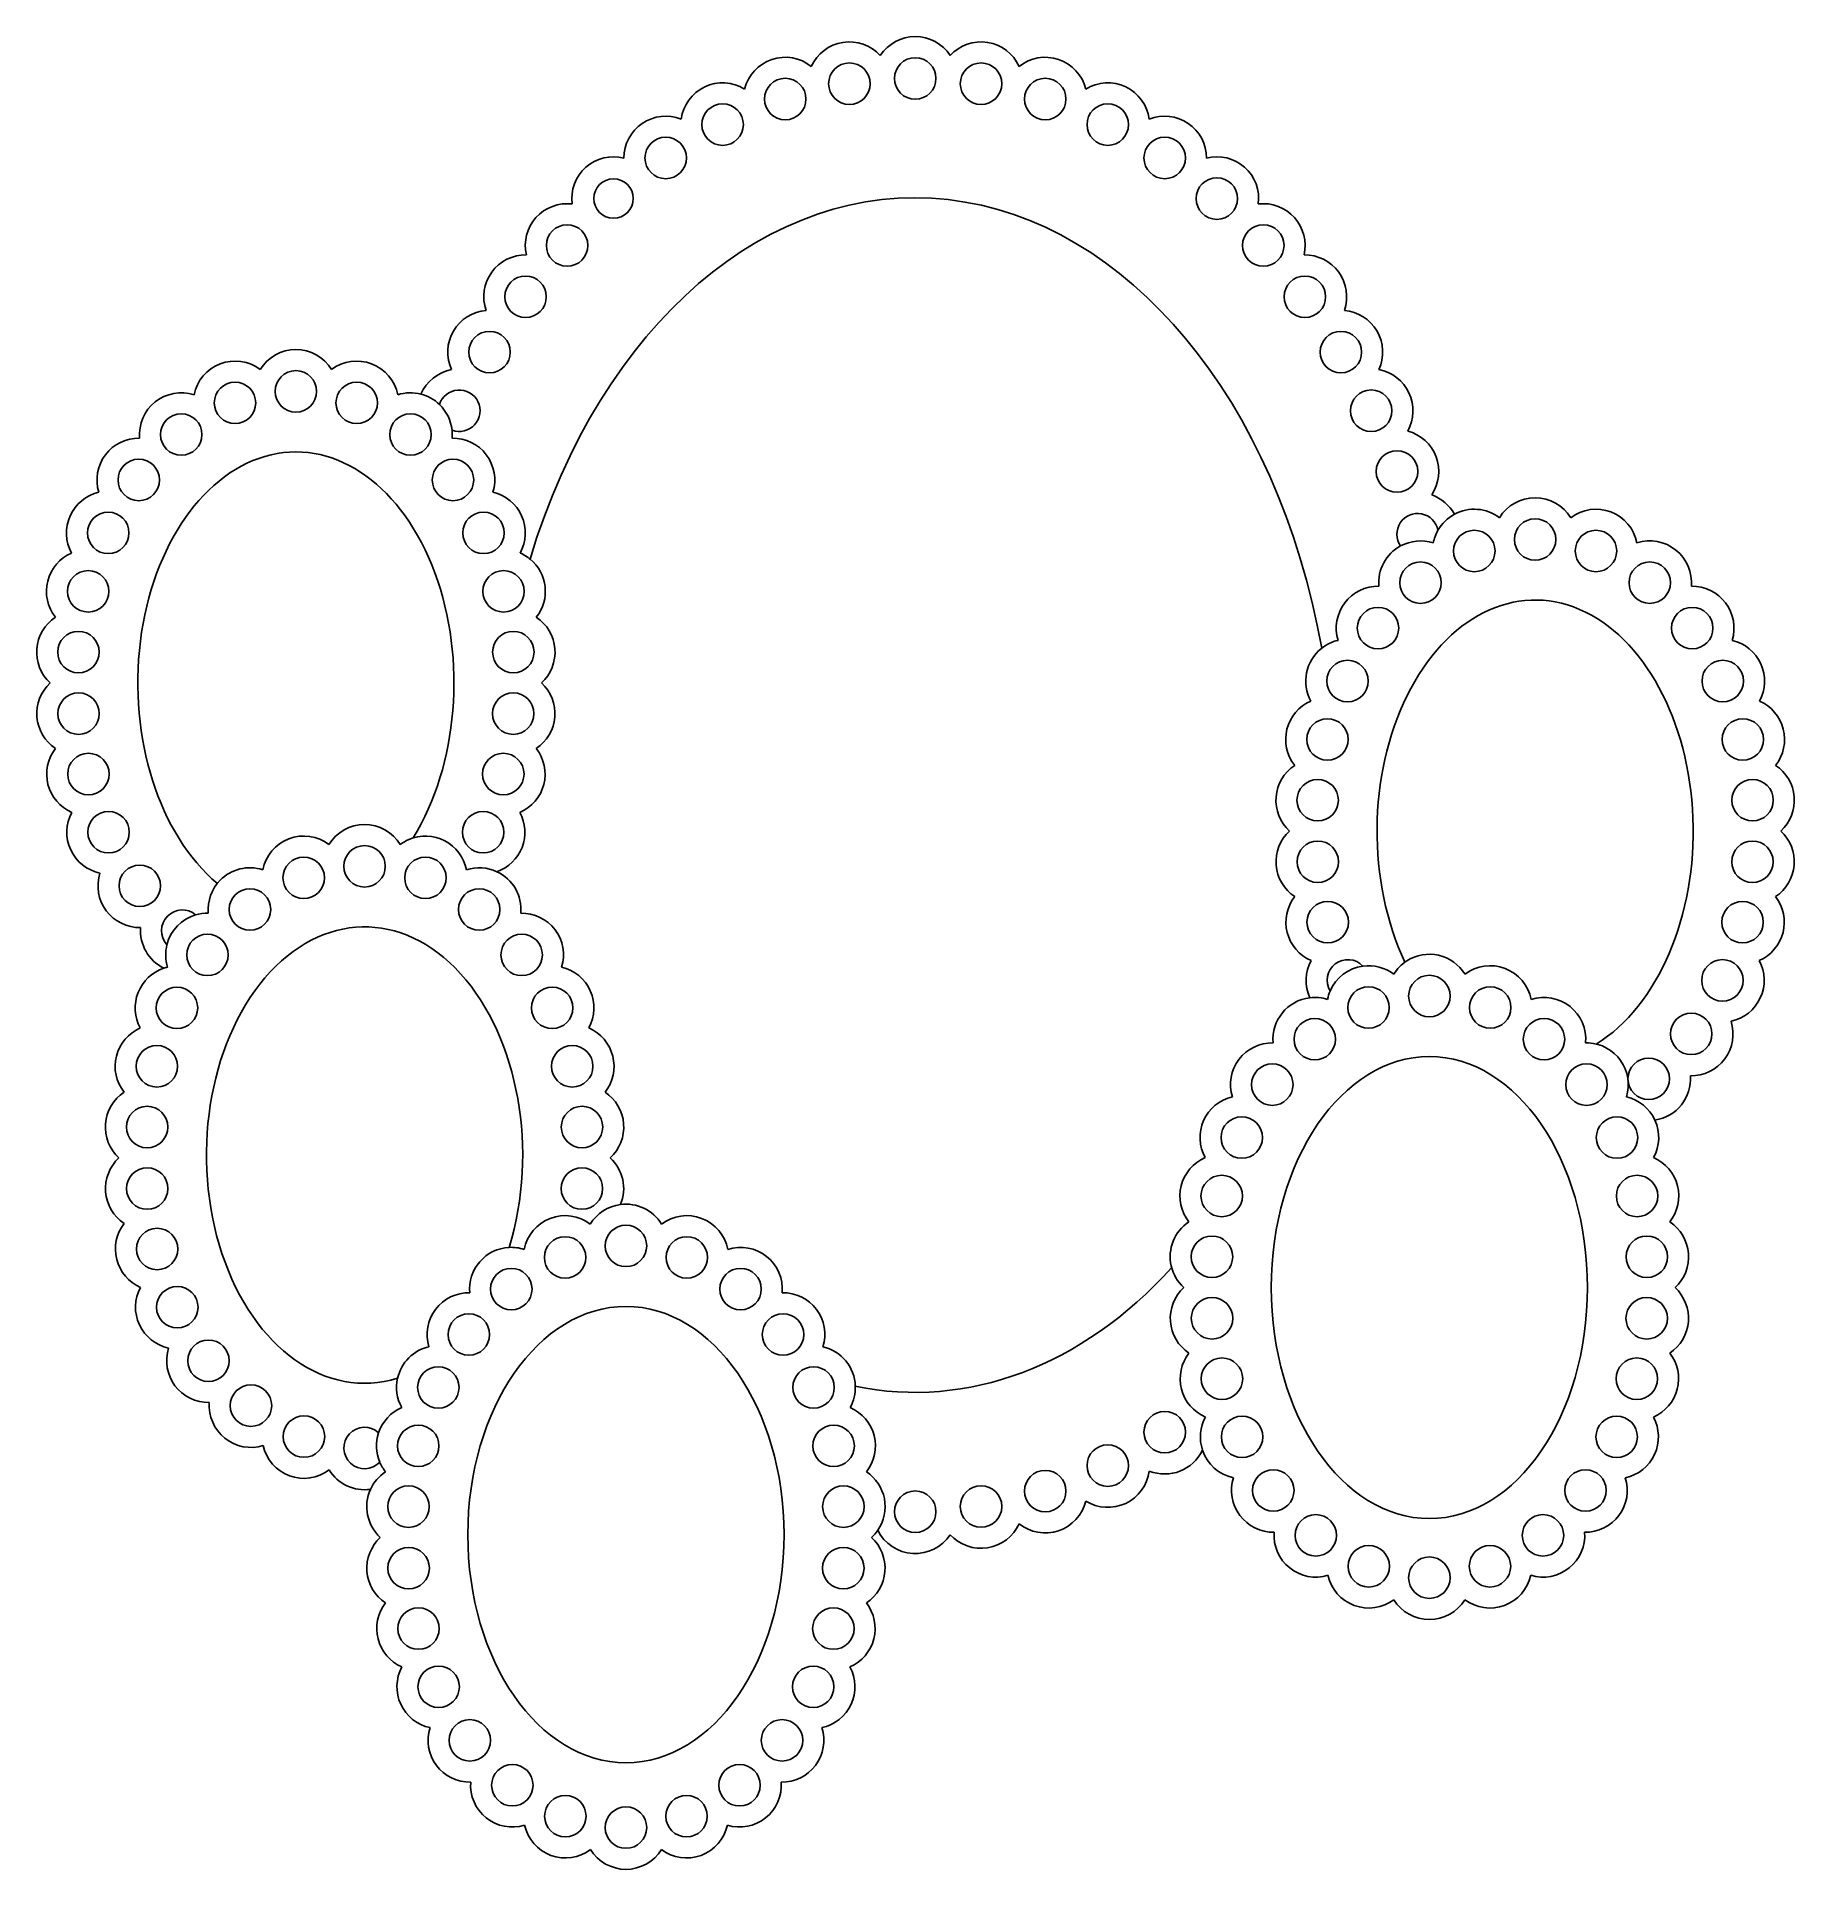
# Model space of a CAD drawing. Extents: x 353 to 471, y 105 to 228.
import ezdxf

# ---------------------------------------------------------------- set-up
doc = ezdxf.new("R2010")
doc.units = 0
doc.header["$LTSCALE"] = 0.010101
doc.layers.get('0').update_dxf_attribs({"linetype": 'CONTINUOUS'})

msp = doc.modelspace()

# ---------------------------------------------------------------- linework, layer by layer
for centre, radius in [((412.183718, 224.909718), 1.391613), ((412.183718, 224.909718), 1.391613), ((412.183718, 224.909718), 1.391613), ((403.468996, 223.528573), 1.391613), ((407.772274, 224.56001), 1.391613), ((416.595161, 224.56001), 1.391613), ((420.898439, 223.528573), 1.391613), ((399.274761, 221.817627), 1.391613), ((425.092674, 221.817627), 1.391613), ((395.456819, 219.57823), 1.391613), ((428.910616, 219.57823), 1.391613), ((391.96298, 216.856919), 1.323336), ((432.404455, 216.856919), 1.391613), ((388.848677, 213.712973), 1.391613), ((435.518758, 213.712973), 1.391613), ((386.062835, 210.274607), 1.391613), ((438.3046, 210.274607), 1.391613), ((383.648602, 206.565866), 1.391613), ((440.718834, 206.565866), 1.391613), ((370.665612, 203.932764), 1.39), ((366.586182, 203.162226), 1.39), ((374.745043, 203.162226), 1.39), ((442.748433, 202.633436), 1.391613), ((362.981371, 201.03788), 1.39), ((378.349854, 201.03788), 1.39), ((360.13321, 197.993246), 1.39), ((381.198015, 197.993246), 1.39), ((444.480449, 198.561164), 1.391613), ((358.088302, 194.44417), 1.39), ((383.242922, 194.44417), 1.39), ((453.739967, 194.003222), 1.39), ((449.660537, 193.232683), 1.39), ((457.819398, 193.232683), 1.39), ((356.743602, 190.526891), 1.39), ((384.587622, 190.526891), 1.39), ((446.055726, 191.108338), 1.39), ((461.424209, 191.108338), 1.39), ((443.207565, 188.063704), 1.39), ((464.27237, 188.063704), 1.39), ((356.088885, 186.454962), 1.39), ((385.24234, 186.454962), 1.39), ((441.162657, 184.514628), 1.39), ((466.317277, 184.514628), 1.39), ((356.095929, 182.329291), 1.39), ((385.235295, 182.329291), 1.39), ((439.817958, 180.597349), 1.39), ((467.661977, 180.597349), 1.39), ((356.760125, 178.278999), 1.39), ((384.5711, 178.278999), 1.39), ((439.16324, 176.52542), 1.39), ((468.316695, 176.52542), 1.39), ((358.110985, 174.377879), 1.39), ((383.22024, 174.377879), 1.39), ((375.270685, 172.092976), 1.39), ((439.170284, 172.399749), 1.39), ((468.309651, 172.399749), 1.39), ((360.200019, 170.787821), 1.39), ((371.191254, 171.322437), 1.39), ((379.350115, 171.322437), 1.39), ((367.586443, 169.198091), 1.39), ((382.954926, 169.198091), 1.39), ((439.83448, 168.349457), 1.39), ((467.645455, 168.349457), 1.39), ((364.738282, 166.153457), 1.39), ((385.803087, 166.153457), 1.39), ((446.651625, 163.398315), 1.39), ((466.294595, 164.448337), 1.39), ((362.693375, 162.604381), 1.39), ((387.847995, 162.604381), 1.39), ((442.572195, 162.627777), 1.39), ((450.731056, 162.627777), 1.39), ((464.205561, 160.858278), 1.39), ((438.967384, 160.503431), 1.39), ((454.335867, 160.503431), 1.39), ((361.348675, 158.687102), 1.39), ((389.192694, 158.687102), 1.39), ((436.119223, 157.458797), 1.39), ((457.184028, 157.458797), 1.39), ((461.355159, 157.84869), 1.39), ((360.693957, 154.615173), 1.39), ((389.847412, 154.615173), 1.39), ((434.074315, 153.909721), 1.39), ((459.228935, 153.909721), 1.39), ((360.701002, 150.489502), 1.39), ((389.840368, 150.489502), 1.39), ((432.729616, 149.992442), 1.39), ((460.573635, 149.992442), 1.39), ((361.365197, 146.439211), 1.39), ((392.792143, 146.646154), 1.39), ((388.712713, 145.875616), 1.39), ((396.871574, 145.875616), 1.39), ((432.074898, 145.920513), 1.39), ((461.228353, 145.920513), 1.39), ((385.107902, 143.75127), 1.39), ((400.476385, 143.75127), 1.39), ((362.716057, 142.53809), 1.39), ((432.081942, 141.794842), 1.39), ((461.221308, 141.794842), 1.39), ((382.259741, 140.706636), 1.39), ((403.324546, 140.706636), 1.39), ((364.805091, 138.948032), 1.39), ((432.746138, 137.74455), 1.39), ((460.557113, 137.74455), 1.39), ((380.214833, 137.15756), 1.39), ((405.369453, 137.15756), 1.39), ((367.655493, 135.938443), 1.39), ((371.208032, 133.863856), 1.39), ((428.910616, 134.159411), 1.391613), ((434.096998, 133.84343), 1.39), ((459.206253, 133.84343), 1.39), ((378.870134, 133.240281), 1.39), ((406.714153, 133.240281), 1.39), ((425.092674, 131.920014), 1.391613), ((420.898439, 130.209068), 1.391613), ((436.186032, 130.253372), 1.39), ((457.117219, 130.253372), 1.39), ((378.215416, 129.168352), 1.39), ((407.368871, 129.168352), 1.39), ((416.595161, 129.177631), 1.391613), ((412.183718, 128.827924), 1.391613), ((439.036434, 127.243783), 1.39), ((454.266817, 127.243783), 1.39), ((442.588973, 125.169196), 1.39), ((450.714278, 125.169196), 1.39), ((378.22246, 125.042681), 1.39), ((407.361826, 125.042681), 1.39), ((446.651625, 124.405112), 1.39), ((378.886656, 120.992389), 1.39), ((406.697631, 120.992389), 1.39), ((380.237516, 117.091269), 1.39), ((405.346771, 117.091269), 1.39), ((382.32655, 113.501211), 1.39), ((403.257737, 113.501211), 1.39), ((385.176952, 110.491622), 1.39), ((400.407335, 110.491622), 1.39), ((388.729491, 108.417035), 1.39), ((396.854796, 108.417035), 1.39), ((392.792143, 107.652951), 1.39)]:
    msp.add_circle(centre, radius)
for centre, radius, start, end in [((407.772274, 224.56001), 2.802394, 42.388655, 155.620598), ((412.183718, 224.909718), 2.802394, 33.323609, 146.676391), ((416.595161, 224.56001), 2.802394, 24.379402, 137.611345), ((403.468996, 223.528573), 2.802394, 51.336881, 166.112269), ((420.898439, 223.528573), 2.802394, 13.887731, 128.663119), ((399.274761, 221.817627), 2.802394, 58.271571, 172.553342), ((425.092674, 221.817627), 2.802394, 7.446658, 121.728429), ((395.456819, 219.57823), 2.802394, 68.233787, 180.113666), ((428.910616, 219.57823), 2.802394, 359.886334, 111.766213), ((391.96298, 216.856919), 2.802394, 75.715563, 187.415538), ((432.404455, 216.856919), 2.802394, 352.584462, 104.284437), ((388.848677, 213.712973), 2.802394, 83.127238, 193.128979), ((435.518758, 213.712973), 2.802394, 346.871021, 96.872762), ((386.062835, 210.274607), 2.802394, 88.840679, 199.081726), ((438.3046, 210.274607), 2.802394, 340.918274, 91.159321), ((383.648602, 206.565866), 2.802394, 94.793425, 204.845053), ((440.718834, 206.565866), 2.802394, 335.154947, 85.206575), ((370.665612, 203.932764), 2.8, 31.457168, 148.542832), ((366.586182, 203.162226), 2.8, 52.84963, 168.857731), ((374.745043, 203.162226), 2.8, 11.142269, 127.15037), ((381.619002, 202.633436), 2.802394, 100.556753, 156.534275), ((442.748433, 202.633436), 2.802394, 330.896828, 79.443247), ((381.619002, 202.633436), 1.391613, 249.633947, 162.396809), ((362.981371, 201.03788), 2.8, 72.164688, 185.025017), ((378.349854, 201.03788), 2.8, 75.553823, 107.835312), ((378.349854, 201.03788), 2.8, 46.066635, 75.553823), ((378.349854, 201.03788), 2.8, 5.964121, 46.066635), ((360.13321, 197.993246), 2.8, 88.794185, 197.057274), ((378.349854, 201.03788), 2.8, 354.974983, 5.964121), ((381.198015, 197.993246), 2.8, 342.942726, 91.205815), ((444.480449, 198.561164), 2.802394, 326.048408, 75.185128), ((358.088302, 194.44417), 2.8, 103.043334, 208.749722), ((383.242922, 194.44417), 2.8, 331.250278, 76.956666), ((445.862079, 194.357073), 2.802394, 28.487722, 70.336708), ((453.739967, 194.003222), 2.8, 31.457168, 148.542832), ((445.862079, 194.357073), 1.391613, 10.903941, 214.582156), ((449.660537, 193.232683), 2.8, 118.484541, 150.29183), ((449.660537, 193.232683), 2.8, 52.84963, 118.484541), ((457.819398, 193.232683), 2.8, 11.142269, 127.15037), ((449.660537, 193.232683), 2.8, 150.29183, 168.857731), ((356.743602, 190.526891), 2.8, 113.358257, 218.297226), ((384.587622, 190.526891), 2.8, 49.81488, 66.641743), ((446.055726, 191.108338), 2.8, 118.57771, 185.025017), ((446.055726, 191.108338), 2.8, 72.164688, 118.57771), ((461.424209, 191.108338), 2.8, 354.974983, 107.835312), ((384.587622, 190.526891), 2.8, 321.702774, 50.711786), ((443.207565, 188.063704), 2.8, 88.794185, 197.057274), ((464.27237, 188.063704), 2.8, 342.942726, 91.205815), ((356.088885, 186.454962), 2.8, 123.434182, 227.551262), ((385.24234, 186.454962), 2.8, 312.448738, 56.565818), ((441.162657, 184.514628), 2.8, 103.043334, 128.554917), ((466.317277, 184.514628), 2.8, 331.250278, 76.956666), ((441.162657, 184.514628), 2.8, 128.554917, 208.749722), ((356.095929, 182.329291), 2.8, 132.644392, 236.445201), ((385.235295, 182.329291), 2.8, 303.554799, 47.355608), ((439.817958, 180.597349), 2.8, 113.358257, 218.297226), ((467.661977, 180.597349), 2.8, 321.702774, 66.641743), ((356.760125, 178.278999), 2.8, 142.180553, 246.59411), ((384.5711, 178.278999), 2.8, 293.40589, 37.819447), ((439.16324, 176.52542), 2.8, 123.434182, 227.551262), ((468.316695, 176.52542), 2.8, 312.448738, 56.565818), ((358.110985, 174.377879), 2.8, 151.605258, 258.072873), ((383.22024, 174.377879), 2.8, 289.221665, 28.394742), ((375.270685, 172.092976), 2.8, 31.457168, 148.542832), ((371.191254, 171.322437), 2.8, 52.84963, 168.857731), ((379.350115, 171.322437), 2.8, 113.471984, 127.15037), ((379.350115, 171.322437), 2.8, 11.142269, 113.471984), ((439.170284, 172.399749), 2.8, 132.644392, 236.445201), ((468.309651, 172.399749), 2.8, 303.554799, 47.355608), ((360.200019, 170.787821), 2.8, 162.316881, 271.193135), ((367.586443, 169.198091), 2.8, 135.465107, 185.025017), ((367.586443, 169.198091), 2.8, 72.164688, 135.465107), ((382.954926, 169.198091), 2.8, 64.913962, 107.835312), ((382.954926, 169.198091), 2.8, 354.974983, 64.913962), ((439.83448, 168.349457), 2.8, 142.180553, 246.59411), ((467.645455, 168.349457), 2.8, 293.40589, 37.819447), ((363.050421, 167.778232), 1.39, 49.780737, 222.401305), ((364.738282, 166.153457), 2.8, 106.394919, 165.787122), ((364.738282, 166.153457), 2.8, 88.794185, 106.394919), ((385.803087, 166.153457), 2.8, 342.942726, 91.205815), ((363.050421, 167.778232), 2.8, 175.694758, 243.886984), ((364.738282, 166.153457), 2.8, 165.787122, 197.057274), ((446.651625, 163.398315), 2.8, 31.457168, 122.912851), ((362.693375, 162.604381), 2.8, 108.21759, 208.749722), ((362.693375, 162.604381), 2.8, 103.043334, 108.21759), ((387.847995, 162.604381), 2.8, 331.250278, 76.956666), ((441.18534, 164.448337), 2.8, 151.605258, 204.569813), ((441.18534, 164.448337), 1.39, 43.344896, 211.253522), ((442.572195, 162.627777), 2.8, 97.717284, 156.881134), ((442.572195, 162.627777), 2.8, 52.84963, 97.717284), ((446.651625, 163.398315), 2.8, 122.912851, 148.542832), ((450.731056, 162.627777), 2.8, 11.142269, 127.15037), ((466.294595, 164.448337), 2.8, 281.927127, 28.394742), ((442.572195, 162.627777), 2.8, 156.881134, 168.857731), ((438.967384, 160.503431), 2.8, 96.737936, 185.025017), ((438.967384, 160.503431), 2.8, 72.164688, 96.737936), ((454.335867, 160.503431), 2.8, 354.974983, 107.835312), ((361.348675, 158.687102), 2.8, 113.358257, 218.297226), ((389.192694, 158.687102), 2.8, 321.702774, 66.641743), ((464.205561, 160.858278), 2.8, 268.806865, 17.683119), ((436.119223, 157.458797), 2.8, 88.794185, 197.057274), ((457.184028, 157.458797), 2.8, 87.326096, 91.205815), ((457.184028, 157.458797), 2.8, 342.942726, 87.326096), ((461.355159, 157.84869), 2.8, 278.574963, 4.305242), ((360.693957, 154.615173), 2.8, 123.434182, 227.551262), ((389.847412, 154.615173), 2.8, 312.448738, 56.565818), ((434.074315, 153.909721), 2.8, 103.043334, 208.749722), ((459.228935, 153.909721), 2.8, 24.705412, 76.956666), ((459.228935, 153.909721), 2.8, 331.250278, 24.705412), ((360.701002, 150.489502), 2.8, 132.644392, 236.445201), ((389.840368, 150.489502), 2.8, 337.600309, 47.355608), ((432.729616, 149.992442), 2.8, 113.358257, 218.297226), ((460.573635, 149.992442), 2.8, 321.702774, 66.641743), ((388.712713, 145.875616), 2.8, 52.84963, 168.857731), ((392.792143, 146.646154), 2.8, 97.449803, 148.542832), ((392.792143, 146.646154), 2.8, 31.457168, 97.449803), ((396.871574, 145.875616), 2.8, 11.142269, 127.15037), ((361.365197, 146.439211), 2.8, 142.180553, 246.59411), ((432.074898, 145.920513), 2.8, 123.434182, 192.761606), ((461.228353, 145.920513), 2.8, 312.448738, 56.565818), ((385.107902, 143.75127), 2.8, 93.094815, 185.025017), ((385.107902, 143.75127), 2.8, 72.164688, 93.094815), ((400.476385, 143.75127), 2.8, 354.974983, 107.835312), ((432.074898, 145.920513), 2.8, 192.761606, 227.551262), ((362.716057, 142.53809), 2.8, 151.605258, 258.072873), ((432.081942, 141.794842), 2.8, 132.644392, 236.445201), ((461.221308, 141.794842), 2.8, 303.554799, 47.355608), ((382.259741, 140.706636), 2.8, 88.794185, 197.057274), ((403.324546, 140.706636), 2.8, 342.942726, 91.205815), ((364.805091, 138.948032), 2.8, 162.316881, 271.193135), ((380.214833, 137.15756), 2.8, 103.043334, 167.091557), ((405.369453, 137.15756), 2.8, 1.905304, 76.956666), ((432.746138, 137.74455), 2.8, 142.180553, 246.59411), ((460.557113, 137.74455), 2.8, 293.40589, 37.819447), ((380.214833, 137.15756), 2.8, 167.091557, 208.749722), ((405.369453, 137.15756), 2.8, 331.250278, 1.905304), ((367.655493, 135.938443), 2.8, 175.694758, 286.992253), ((378.870134, 133.240281), 2.8, 113.358257, 161.645439), ((406.714153, 133.240281), 2.8, 321.702774, 66.641743), ((434.096998, 133.84343), 2.8, 151.605258, 198.481094), ((459.206253, 133.84343), 2.8, 281.927127, 28.394742), ((375.270685, 133.099772), 1.39, 47.341819, 317.129137), ((378.870134, 133.240281), 2.8, 161.645439, 202.825518), ((371.208032, 133.863856), 2.8, 192.440192, 306.926222), ((428.910616, 134.159411), 2.802394, 248.233787, 334.565754), ((434.096998, 133.84343), 2.8, 198.481094, 258.072873), ((375.270685, 133.099772), 2.8, 211.770797, 278.133216), ((378.215416, 129.168352), 2.8, 123.434182, 155.535036), ((378.870134, 133.240281), 2.8, 202.825518, 218.297226), ((407.368871, 129.168352), 2.8, 325.434845, 56.565818), ((425.092674, 131.920014), 2.802394, 238.271571, 352.553342), ((378.215416, 129.168352), 2.8, 155.535036, 227.551262), ((436.186032, 130.253372), 2.8, 162.316881, 271.193135), ((457.117219, 130.253372), 2.8, 268.806865, 17.683119), ((420.898439, 130.209068), 2.802394, 231.336881, 346.112269), ((416.595161, 129.177631), 2.802394, 222.388655, 335.620598), ((378.22246, 125.042681), 2.8, 132.644392, 236.445201), ((407.361826, 125.042681), 2.8, 303.554799, 47.355608), ((407.368871, 129.168352), 2.8, 312.448738, 325.434845), ((412.183718, 128.827924), 2.802394, 206.447697, 326.676391), ((439.036434, 127.243783), 2.8, 175.694758, 286.992253), ((454.266817, 127.243783), 2.8, 253.007747, 4.305242), ((442.588973, 125.169196), 2.8, 192.440192, 306.926222), ((450.714278, 125.169196), 2.8, 233.073778, 347.559808), ((446.651625, 124.405112), 2.8, 211.770797, 328.229203), ((378.886656, 120.992389), 2.8, 142.180553, 246.59411), ((406.697631, 120.992389), 2.8, 293.40589, 37.819447), ((380.237516, 117.091269), 2.8, 151.605258, 258.072873), ((405.346771, 117.091269), 2.8, 281.927127, 28.394742), ((382.32655, 113.501211), 2.8, 162.316881, 271.193135), ((403.257737, 113.501211), 2.8, 268.806865, 17.683119), ((385.176952, 110.491622), 2.8, 175.694758, 286.992253), ((400.407335, 110.491622), 2.8, 253.007747, 4.305242), ((388.729491, 108.417035), 2.8, 192.440192, 306.926222), ((396.854796, 108.417035), 2.8, 233.073778, 347.559808), ((392.792143, 107.652951), 2.8, 211.770797, 328.229203)]:
    msp.add_arc(centre, radius, start, end)
for centre, major_axis, ratio, start_param, end_param in [((412.183718, 176.868711), (0, 40.041007), 0.702076, 4.9608651168, 7.4476663963), ((370.665697, 184.388894), (0, -15.485536), 0.684297, 0.835163645, 5.7633167547), ((453.740052, 174.459352), (0, -15.485536), 0.684297, 0.3973979917, 5.3159201706), ((375.270685, 152.738661), (0, 15.29598), 0.692857, 4.2956717818, 9.635263128), ((412.183718, 176.868711), (0, 40.041007), 0.702076, 2.9982648533, 3.7995030348)]:
    msp.add_ellipse(centre, major_axis=major_axis, ratio=ratio, start_param=start_param, end_param=end_param)
for centre, major_axis, ratio in [((446.65171, 143.854445), (0, -15.485536), 0.684297), ((392.792143, 127.29184), (0, 15.29598), 0.692873)]:
    msp.add_ellipse(centre, major_axis=major_axis, ratio=ratio)

doc.saveas('drawing.dxf')
